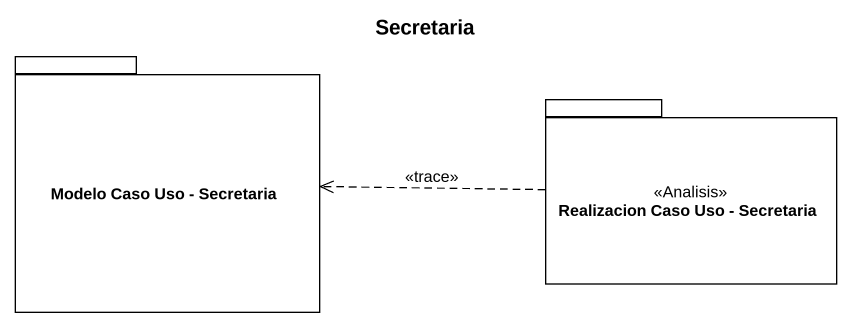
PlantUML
@startuml
title Secretaria
package "Modelo Caso Uso - Secretaria" as Modelo_Caso_Uso_Secretaria {
}
package "Realizacion Caso Uso - Secretaria" as Realizacion_Caso_Uso <<Analisis>> {
}
Realizacion_Caso_Uso .left.> Modelo_Caso_Uso_Secretaria : <<trace>>
@enduml
